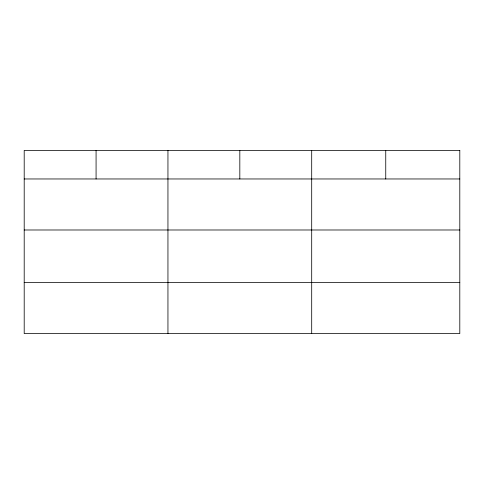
<?xml version="1.0" encoding="UTF-8"?>
<svg xmlns="http://www.w3.org/2000/svg" width="484" height="484" viewBox="0 0 484 484"><rect width="100%" height="100%" fill="white"/><g stroke="black" fill="none" stroke-linecap="round" stroke-linejoin="round"><path stroke-width="0.73" d="M24.2 178.965L459.8 178.965M24.2 229.991L459.8 229.991M24.2 282.559L459.8 282.559M385.748 150.421L385.748 178.965M311.696 150.421L311.696 333.579M239.822 150.421L239.822 178.965M167.948 150.421L167.948 333.579M96.074 150.421L96.074 178.965M459.8 150.421L24.2 150.421L24.2 333.579L459.8 333.579L459.8 150.421"/></g></svg>
